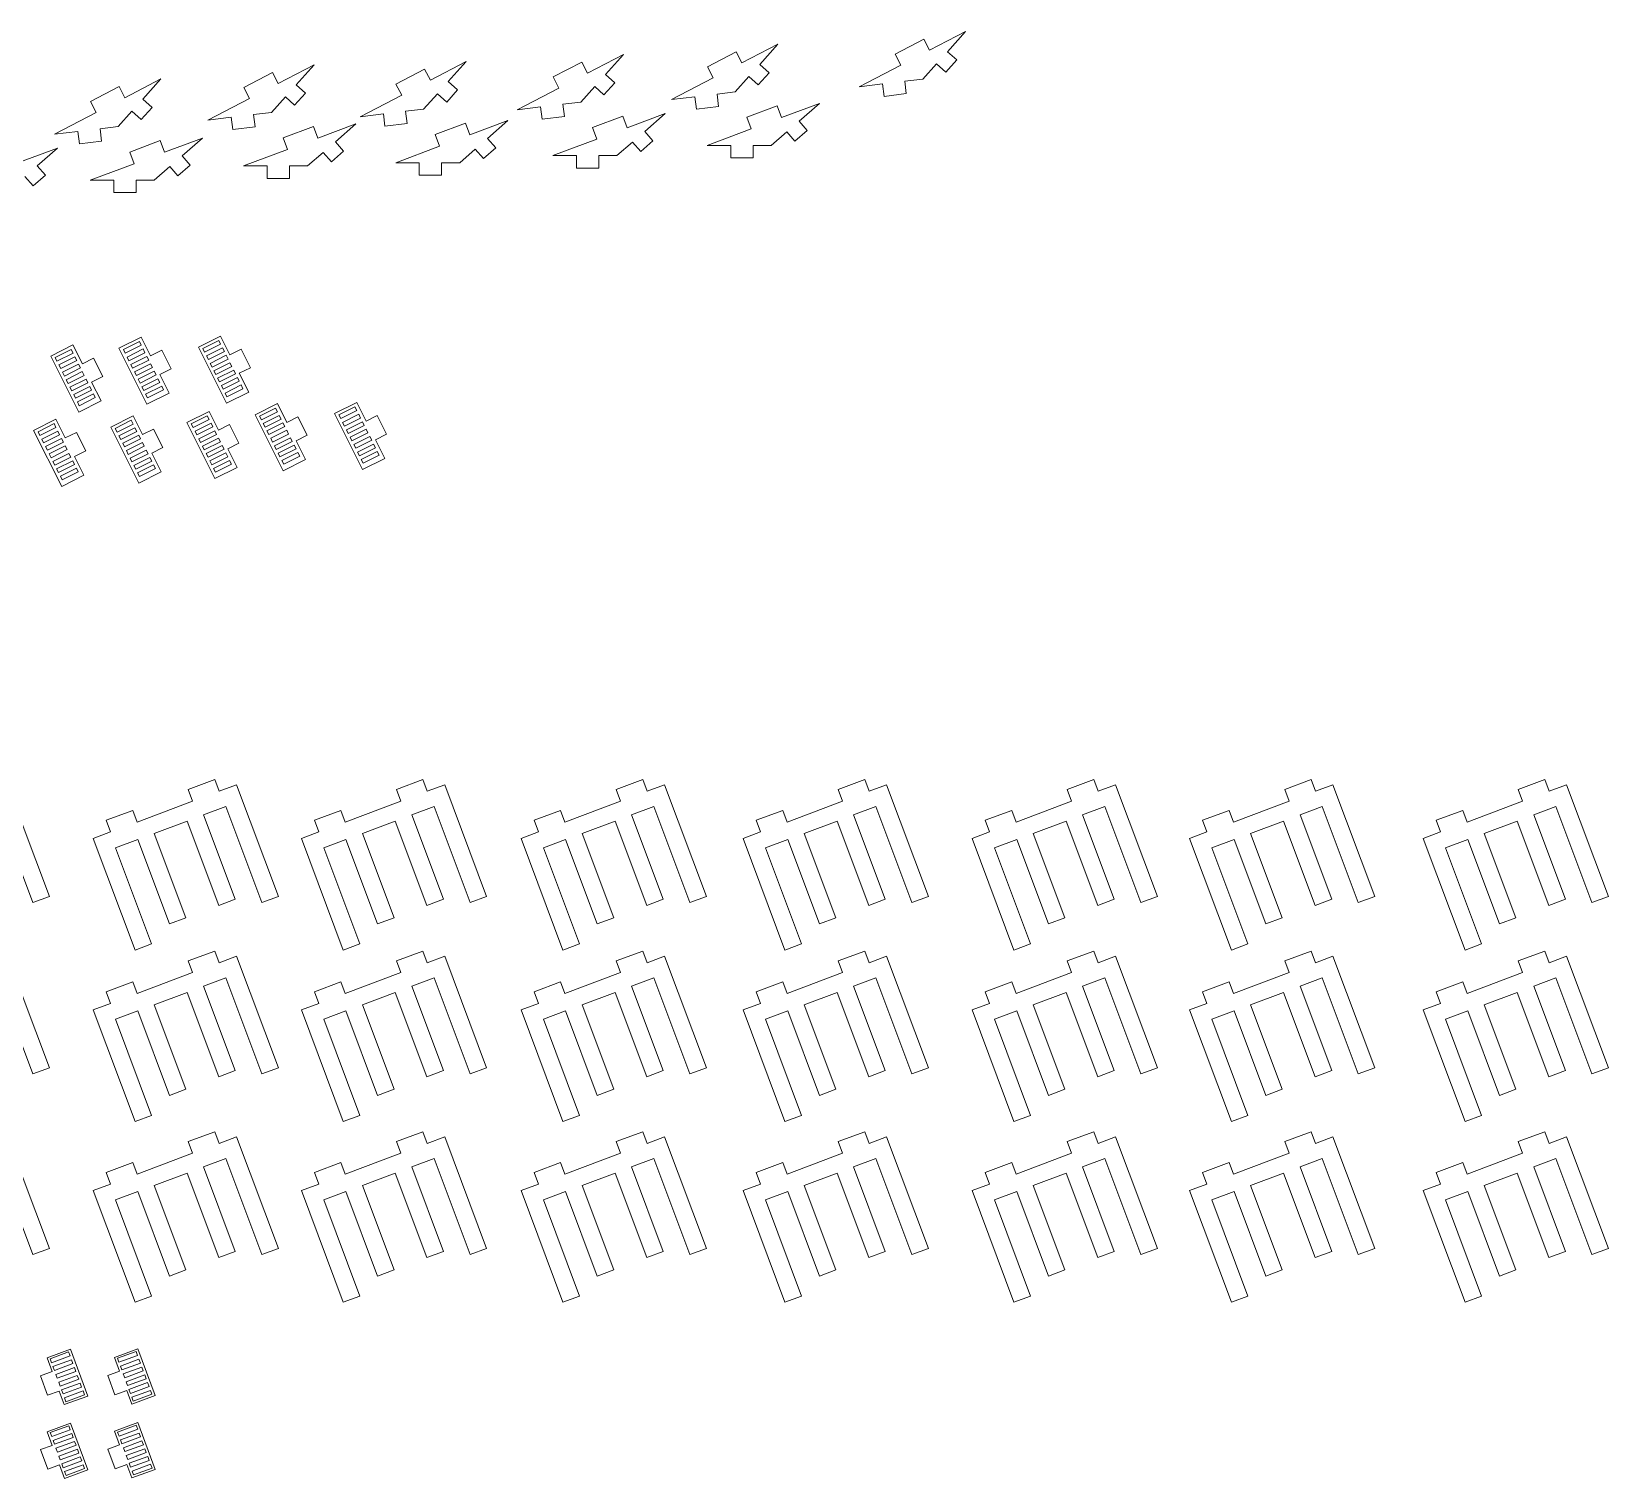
# Model space of a CAD drawing. Header units: millimetres. Extents: x -356 to 984, y -1262 to 367.
# Drawn here: x 603.9 to 983.6, y -300.2 to 48.4 of the extents above; entities that cross this region are included whole.
import ezdxf

# ---------------------------------------------------------------- set-up
doc = ezdxf.new("R2010")
doc.units = ezdxf.units.MM

msp = doc.modelspace()

# ---------------------------------------------------------------- linework, layer by layer
at = {"color": 7, "linetype": 'Continuous', "lineweight": 15}
for p, q in [((818.75, 46.52), (811.84, 42.92)), ((818.75, 46.52), (820.14, 43.86)), ((828.8, 48.36), (820.14, 43.86)), ((824.44, 43.51), (828.8, 48.36)), ((746.46, 42.85), (737.8, 38.34)), ((742.11, 38), (746.46, 42.85)), ((773.55, 43.45), (766.64, 39.85)), ((773.55, 43.45), (774.94, 40.79)), ((783.6, 45.29), (774.94, 40.79)), ((779.24, 40.44), (783.6, 45.29)), ((811.84, 42.92), (813.22, 40.26)), ((826.67, 41.51), (824.44, 43.51)), ((661.93, 38.51), (655.01, 34.92)), ((661.93, 38.51), (663.31, 35.85)), ((671.97, 40.36), (663.31, 35.85)), ((667.61, 35.51), (671.97, 40.36)), ((698.55, 39.3), (691.63, 35.7)), ((698.55, 39.3), (699.93, 36.63)), ((708.59, 41.14), (699.93, 36.63)), ((704.24, 36.29), (708.59, 41.14)), ((736.42, 41.01), (729.5, 37.41)), ((736.42, 41.01), (737.8, 38.34)), ((744.34, 35.99), (742.11, 38)), ((766.64, 39.85), (768.02, 37.19)), ((781.48, 38.44), (778.87, 35.53)), ((781.48, 38.44), (779.24, 40.44)), ((813.22, 40.26), (803.21, 35.05)), ((818.5, 36.9), (821.83, 40.61)), ((824.07, 38.6), (821.83, 40.61)), ((826.67, 41.51), (824.07, 38.6)), ((624.99, 35.09), (618.07, 31.5)), ((624.99, 35.09), (626.37, 32.43)), ((635.03, 36.93), (626.37, 32.43)), ((630.67, 32.09), (635.03, 36.93)), ((655.01, 34.92), (656.39, 32.25)), ((669.85, 33.5), (667.61, 35.51)), ((691.63, 35.7), (693.02, 33.04)), ((706.47, 34.28), (703.86, 31.38)), ((706.47, 34.28), (704.24, 36.29)), ((730.89, 34.75), (720.87, 29.54)), ((729.5, 37.41), (730.89, 34.75)), ((736.17, 31.38), (739.5, 35.09)), ((741.73, 33.09), (739.5, 35.09)), ((744.34, 35.99), (741.73, 33.09)), ((768.02, 37.19), (758.01, 31.98)), ((773.3, 33.83), (776.63, 37.53)), ((778.87, 35.53), (776.63, 37.53)), ((803.21, 35.05), (808.82, 35.73)), ((809.18, 32.75), (808.82, 35.73)), ((814.18, 36.38), (818.5, 36.9)), ((814.54, 33.4), (814.18, 36.38)), ((618.07, 31.5), (619.45, 28.83)), ((632.91, 30.08), (630.67, 32.09)), ((656.39, 32.25), (646.38, 27.05)), ((661.68, 28.89), (665.01, 32.6)), ((667.24, 30.6), (665.01, 32.6)), ((669.85, 33.5), (667.24, 30.6)), ((693.02, 33.04), (683, 27.83)), ((698.3, 29.67), (701.63, 33.38)), ((703.86, 31.38), (701.63, 33.38)), ((731.84, 30.86), (736.17, 31.38)), ((732.2, 27.88), (731.84, 30.86)), ((758.01, 31.98), (763.62, 32.66)), ((763.98, 29.68), (763.62, 32.66)), ((768.98, 33.3), (773.3, 33.83)), ((769.34, 30.33), (768.98, 33.3)), ((783.42, 30.44), (776.11, 27.7)), ((783.42, 30.44), (784.47, 27.63)), ((793.61, 31.05), (784.47, 27.63)), ((788.7, 26.76), (793.61, 31.05)), ((814.54, 33.4), (809.18, 32.75)), ((619.45, 28.83), (609.44, 23.63)), ((624.73, 25.47), (628.06, 29.18)), ((630.3, 27.17), (628.06, 29.18)), ((632.91, 30.08), (630.3, 27.17)), ((646.38, 27.05), (651.99, 27.72)), ((652.35, 24.75), (651.99, 27.72)), ((657.35, 28.37), (661.68, 28.89)), ((657.71, 25.39), (657.35, 28.37)), ((683, 27.83), (688.62, 28.51)), ((688.98, 25.53), (688.62, 28.51)), ((693.97, 29.15), (698.3, 29.67)), ((694.33, 26.17), (693.97, 29.15)), ((718.6, 26.9), (709.46, 23.47)), ((713.69, 22.61), (718.6, 26.9)), ((720.87, 29.54), (726.49, 30.22)), ((726.85, 27.24), (726.49, 30.22)), ((732.2, 27.88), (726.85, 27.24)), ((746.28, 27.99), (738.98, 25.25)), ((746.28, 27.99), (747.33, 25.18)), ((756.47, 28.61), (747.33, 25.18)), ((751.56, 24.32), (756.47, 28.61)), ((769.34, 30.33), (763.98, 29.68)), ((776.11, 27.7), (777.17, 24.89)), ((790.67, 24.5), (788.7, 26.76)), ((609.44, 23.63), (615.05, 24.3)), ((615.41, 21.32), (615.05, 24.3)), ((620.41, 24.95), (624.73, 25.47)), ((620.77, 21.97), (620.41, 24.95)), ((657.71, 25.39), (652.35, 24.75)), ((671.79, 25.5), (664.49, 22.76)), ((671.79, 25.5), (672.84, 22.69)), ((681.98, 26.12), (672.84, 22.69)), ((677.07, 21.83), (681.98, 26.12)), ((694.33, 26.17), (688.98, 25.53)), ((708.41, 26.28), (701.11, 23.54)), ((701.11, 23.54), (702.16, 20.74)), ((708.41, 26.28), (709.46, 23.47)), ((738.98, 25.25), (740.03, 22.45)), ((753.54, 22.06), (751.56, 24.32)), ((777.17, 24.89), (766.6, 20.93)), ((782.01, 20.91), (785.76, 24.19)), ((787.73, 21.93), (785.76, 24.19)), ((790.67, 24.5), (787.73, 21.93)), ((610.15, 20.3), (601.01, 16.88)), ((605.24, 16.01), (610.15, 20.3)), ((620.77, 21.97), (615.41, 21.32)), ((634.85, 22.08), (627.55, 19.34)), ((627.55, 19.34), (628.6, 16.53)), ((634.85, 22.08), (635.9, 19.27)), ((645.04, 22.7), (635.9, 19.27)), ((640.13, 18.41), (645.04, 22.7)), ((665.54, 19.95), (654.97, 15.99)), ((664.49, 22.76), (665.54, 19.95)), ((670.38, 15.98), (674.13, 19.26)), ((676.1, 17), (674.13, 19.26)), ((679.05, 19.57), (676.1, 17)), ((679.05, 19.57), (677.07, 21.83)), ((702.16, 20.74), (691.59, 16.77)), ((707, 16.76), (710.75, 20.04)), ((712.73, 17.78), (710.75, 20.04)), ((715.67, 20.35), (712.73, 17.78)), ((715.67, 20.35), (713.69, 22.61)), ((740.03, 22.45), (729.46, 18.48)), ((744.87, 18.47), (748.62, 21.75)), ((750.6, 19.49), (748.62, 21.75)), ((753.54, 22.06), (750.6, 19.49)), ((766.6, 20.93), (772.25, 20.92)), ((772.25, 17.92), (772.25, 20.92)), ((777.65, 20.92), (782.01, 20.91)), ((777.65, 17.92), (777.65, 20.92)), ((607.22, 13.75), (605.24, 16.01)), ((628.6, 16.53), (618.03, 12.57)), ((633.44, 12.56), (637.19, 15.84)), ((639.16, 13.58), (637.19, 15.84)), ((642.1, 16.15), (639.16, 13.58)), ((642.1, 16.15), (640.13, 18.41)), ((654.97, 15.99), (660.63, 15.99)), ((660.62, 12.99), (660.63, 15.99)), ((666.02, 15.98), (670.38, 15.98)), ((666.02, 12.98), (666.02, 15.98)), ((691.59, 16.77), (697.25, 16.77)), ((697.25, 13.77), (697.25, 16.77)), ((702.64, 13.76), (702.65, 16.76)), ((702.65, 16.76), (707, 16.76)), ((729.46, 18.48), (735.12, 18.48)), ((735.12, 15.48), (735.12, 18.48)), ((740.51, 15.47), (735.12, 15.48)), ((740.51, 18.47), (744.87, 18.47)), ((740.51, 15.47), (740.51, 18.47)), ((777.65, 17.92), (772.25, 17.92)), ((604.28, 11.18), (602.3, 13.44)), ((607.22, 13.75), (604.28, 11.18)), ((618.03, 12.57), (623.68, 12.57)), ((623.68, 9.57), (623.68, 12.57)), ((629.08, 12.56), (633.44, 12.56)), ((629.08, 9.56), (629.08, 12.56)), ((666.02, 12.98), (660.62, 12.99)), ((702.64, 13.76), (697.25, 13.77)), ((629.08, 9.56), (623.68, 9.57)), ((624.94, -27.94), (630.3, -25.25)), ((629.86, -26.31), (626, -28.25)), ((630.31, -27.21), (629.86, -26.31)), ((632.56, -29.76), (630.3, -25.25)), ((644.06, -27.67), (649.43, -24.98)), ((648.98, -26.05), (645.12, -27.98)), ((649.43, -26.94), (648.98, -26.05)), ((651.68, -29.49), (649.43, -24.98)), ((608.51, -29.83), (613.87, -27.14)), ((615.26, -43.31), (608.51, -29.83)), ((613.43, -28.2), (609.57, -30.13)), ((609.57, -30.13), (610.02, -31.03)), ((610.02, -31.03), (613.88, -29.09)), ((614.32, -29.99), (610.46, -31.92)), ((613.88, -29.09), (613.43, -28.2)), ((616.13, -31.65), (613.87, -27.14)), ((614.77, -30.88), (614.32, -29.99)), ((618.81, -30.3), (616.13, -31.65)), ((621.05, -34.77), (618.81, -30.3)), ((631.69, -41.43), (624.94, -27.94)), ((626, -28.25), (626.45, -29.14)), ((626.45, -29.14), (630.31, -27.21)), ((630.76, -28.1), (626.89, -30.04)), ((626.89, -30.04), (627.34, -30.93)), ((627.34, -30.93), (631.2, -29)), ((631.65, -29.89), (627.79, -31.83)), ((631.2, -29), (630.76, -28.1)), ((632.1, -30.79), (631.65, -29.89)), ((635.24, -28.42), (632.56, -29.76)), ((637.48, -32.89), (635.24, -28.42)), ((650.82, -41.16), (644.06, -27.67)), ((645.12, -27.98), (645.57, -28.87)), ((645.57, -28.87), (649.43, -26.94)), ((649.88, -27.83), (646.02, -29.77)), ((646.02, -29.77), (646.47, -30.66)), ((646.47, -30.66), (650.33, -28.73)), ((650.77, -29.62), (646.91, -31.56)), ((650.33, -28.73), (649.88, -27.83)), ((651.22, -30.52), (650.77, -29.62)), ((654.37, -28.15), (651.68, -29.49)), ((656.61, -32.62), (654.37, -28.15)), ((610.46, -31.92), (610.91, -32.82)), ((610.91, -32.82), (614.77, -30.88)), ((615.22, -31.78), (611.36, -33.71)), ((611.36, -33.71), (611.81, -34.61)), ((611.81, -34.61), (615.67, -32.67)), ((616.12, -33.56), (612.26, -35.5)), ((615.67, -32.67), (615.22, -31.78)), ((616.56, -34.46), (616.12, -33.56)), ((627.79, -31.83), (628.24, -32.72)), ((628.24, -32.72), (632.1, -30.79)), ((632.55, -31.68), (628.69, -33.61)), ((628.69, -33.61), (629.13, -34.51)), ((629.13, -34.51), (633, -32.57)), ((633.44, -33.47), (629.58, -35.4)), ((633, -32.57), (632.55, -31.68)), ((633.89, -34.36), (633.44, -33.47)), ((637.48, -32.89), (634.8, -34.23)), ((646.91, -31.56), (647.36, -32.45)), ((647.36, -32.45), (651.22, -30.52)), ((651.67, -31.41), (647.81, -33.34)), ((647.81, -33.34), (648.26, -34.24)), ((648.26, -34.24), (652.12, -32.3)), ((652.57, -33.2), (648.71, -35.13)), ((649.15, -36.03), (653.01, -34.09)), ((652.12, -32.3), (651.67, -31.41)), ((653.01, -34.09), (652.57, -33.2)), ((656.61, -32.62), (653.92, -33.96)), ((656.18, -38.47), (653.92, -33.96)), ((612.26, -35.5), (612.7, -36.39)), ((612.7, -36.39), (616.56, -34.46)), ((617.01, -35.35), (613.15, -37.29)), ((613.15, -37.29), (613.6, -38.18)), ((613.6, -38.18), (617.46, -36.25)), ((617.91, -37.14), (614.05, -39.08)), ((617.46, -36.25), (617.01, -35.35)), ((618.36, -38.03), (617.91, -37.14)), ((621.05, -34.77), (618.37, -36.12)), ((620.63, -40.62), (618.37, -36.12)), ((629.58, -35.4), (630.03, -36.3)), ((630.03, -36.3), (633.89, -34.36)), ((634.34, -35.26), (630.48, -37.19)), ((630.48, -37.19), (630.93, -38.08)), ((630.93, -38.08), (634.79, -36.15)), ((635.23, -37.04), (631.37, -38.98)), ((631.82, -39.87), (635.68, -37.94)), ((634.79, -36.15), (634.34, -35.26)), ((637.06, -38.74), (634.8, -34.23)), ((635.68, -37.94), (635.23, -37.04)), ((648.71, -35.13), (649.15, -36.03)), ((653.46, -34.99), (649.6, -36.92)), ((649.6, -36.92), (650.05, -37.81)), ((650.05, -37.81), (653.91, -35.88)), ((654.36, -36.77), (650.5, -38.71)), ((650.95, -39.6), (654.81, -37.67)), ((653.91, -35.88), (653.46, -34.99)), ((654.81, -37.67), (654.36, -36.77)), ((614.05, -39.08), (614.5, -39.97)), ((614.5, -39.97), (618.36, -38.03)), ((618.8, -38.93), (614.94, -40.86)), ((614.94, -40.86), (615.39, -41.76)), ((615.26, -43.31), (620.63, -40.62)), ((615.39, -41.76), (619.25, -39.82)), ((619.25, -39.82), (618.8, -38.93)), ((631.37, -38.98), (631.82, -39.87)), ((631.69, -41.43), (637.06, -38.74)), ((650.5, -38.71), (650.95, -39.6)), ((650.82, -41.16), (656.18, -38.47)), ((657.73, -43.95), (663.09, -41.26)), ((665.35, -45.77), (663.09, -41.26)), ((676.85, -43.68), (682.22, -40.99)), ((684.48, -45.5), (682.22, -40.99)), ((604.4, -47.72), (609.76, -45.03)), ((612.02, -49.54), (609.76, -45.03)), ((622.98, -46.91), (628.35, -44.22)), ((627.9, -45.28), (624.04, -47.22)), ((628.35, -46.18), (627.9, -45.28)), ((630.61, -48.73), (628.35, -44.22)), ((641.3, -45.83), (646.66, -43.14)), ((646.22, -44.21), (642.36, -46.14)), ((642.81, -47.04), (646.67, -45.1)), ((646.67, -45.1), (646.22, -44.21)), ((648.92, -47.65), (646.66, -43.14)), ((664.49, -57.43), (657.73, -43.95)), ((662.65, -42.32), (658.79, -44.26)), ((658.79, -44.26), (659.24, -45.15)), ((659.24, -45.15), (663.1, -43.22)), ((663.55, -44.11), (659.69, -46.04)), ((660.13, -46.94), (663.99, -45)), ((663.1, -43.22), (662.65, -42.32)), ((663.99, -45), (663.55, -44.11)), ((668.03, -44.42), (665.35, -45.77)), ((670.27, -48.89), (668.03, -44.42)), ((683.61, -57.16), (676.85, -43.68)), ((681.77, -42.05), (677.91, -43.99)), ((677.91, -43.99), (678.36, -44.88)), ((678.36, -44.88), (682.22, -42.95)), ((682.67, -43.84), (678.81, -45.78)), ((679.26, -46.67), (683.12, -44.73)), ((682.22, -42.95), (681.77, -42.05)), ((683.12, -44.73), (682.67, -43.84)), ((687.16, -44.15), (684.48, -45.5)), ((689.4, -48.62), (687.16, -44.15)), ((611.15, -61.2), (604.4, -47.72)), ((609.32, -46.09), (605.46, -48.03)), ((605.46, -48.03), (605.91, -48.92)), ((605.91, -48.92), (609.77, -46.99)), ((610.22, -47.88), (606.35, -49.82)), ((606.8, -50.71), (610.66, -48.78)), ((609.77, -46.99), (609.32, -46.09)), ((610.66, -48.78), (610.22, -47.88)), ((614.7, -48.19), (612.02, -49.54)), ((616.94, -52.66), (614.7, -48.19)), ((629.74, -60.4), (622.98, -46.91)), ((624.04, -47.22), (624.49, -48.11)), ((624.49, -48.11), (628.35, -46.18)), ((628.8, -47.07), (624.94, -49.01)), ((624.94, -49.01), (625.39, -49.9)), ((625.39, -49.9), (629.25, -47.97)), ((629.7, -48.86), (625.84, -50.8)), ((629.25, -47.97), (628.8, -47.07)), ((630.14, -49.76), (629.7, -48.86)), ((633.29, -47.39), (630.61, -48.73)), ((635.53, -51.86), (633.29, -47.39)), ((648.06, -59.32), (641.3, -45.83)), ((642.36, -46.14), (642.81, -47.04)), ((647.12, -46), (643.26, -47.93)), ((643.26, -47.93), (643.7, -48.82)), ((643.7, -48.82), (647.56, -46.89)), ((648.01, -47.78), (644.15, -49.72)), ((644.6, -50.61), (648.46, -48.68)), ((647.56, -46.89), (647.12, -46)), ((648.46, -48.68), (648.01, -47.78)), ((651.6, -46.31), (648.92, -47.65)), ((653.84, -50.78), (651.6, -46.31)), ((659.69, -46.04), (660.13, -46.94)), ((664.44, -45.9), (660.58, -47.83)), ((660.58, -47.83), (661.03, -48.73)), ((661.03, -48.73), (664.89, -46.79)), ((665.34, -47.69), (661.48, -49.62)), ((661.93, -50.51), (665.79, -48.58)), ((664.89, -46.79), (664.44, -45.9)), ((665.79, -48.58), (665.34, -47.69)), ((670.27, -48.89), (667.59, -50.24)), ((678.81, -45.78), (679.26, -46.67)), ((683.57, -45.63), (679.71, -47.56)), ((679.71, -47.56), (680.15, -48.46)), ((680.15, -48.46), (684.01, -46.52)), ((684.46, -47.42), (680.6, -49.35)), ((680.6, -49.35), (681.05, -50.25)), ((681.05, -50.25), (684.91, -48.31)), ((685.36, -49.21), (681.5, -51.14)), ((684.01, -46.52), (683.57, -45.63)), ((684.91, -48.31), (684.46, -47.42)), ((685.81, -50.1), (685.36, -49.21)), ((689.4, -48.62), (686.72, -49.97)), ((606.35, -49.82), (606.8, -50.71)), ((611.11, -49.67), (607.25, -51.6)), ((607.25, -51.6), (607.7, -52.5)), ((607.7, -52.5), (611.56, -50.56)), ((612.01, -51.46), (608.15, -53.39)), ((608.59, -54.29), (612.45, -52.35)), ((611.56, -50.56), (611.11, -49.67)), ((612.45, -52.35), (612.01, -51.46)), ((616.94, -52.66), (614.26, -54.01)), ((625.84, -50.8), (626.28, -51.69)), ((626.28, -51.69), (630.14, -49.76)), ((630.59, -50.65), (626.73, -52.58)), ((626.73, -52.58), (627.18, -53.48)), ((627.18, -53.48), (631.04, -51.54)), ((631.49, -52.44), (627.63, -54.37)), ((631.04, -51.54), (630.59, -50.65)), ((631.94, -53.33), (631.49, -52.44)), ((635.53, -51.86), (632.85, -53.2)), ((644.15, -49.72), (644.6, -50.61)), ((648.91, -49.57), (645.05, -51.51)), ((645.05, -51.51), (645.5, -52.4)), ((645.5, -52.4), (649.36, -50.47)), ((649.8, -51.36), (645.94, -53.29)), ((646.39, -54.19), (650.25, -52.25)), ((650.7, -53.15), (646.84, -55.08)), ((649.36, -50.47), (648.91, -49.57)), ((650.25, -52.25), (649.8, -51.36)), ((651.15, -54.04), (650.7, -53.15)), ((653.84, -50.78), (651.16, -52.12)), ((653.42, -56.63), (651.16, -52.12)), ((661.48, -49.62), (661.93, -50.51)), ((666.23, -49.47), (662.37, -51.41)), ((662.37, -51.41), (662.82, -52.3)), ((662.82, -52.3), (666.68, -50.37)), ((667.13, -51.26), (663.27, -53.2)), ((663.72, -54.09), (667.58, -52.16)), ((668.03, -53.05), (664.17, -54.98)), ((666.68, -50.37), (666.23, -49.47)), ((667.58, -52.16), (667.13, -51.26)), ((669.85, -54.75), (667.59, -50.24)), ((668.47, -53.94), (668.03, -53.05)), ((681.5, -51.14), (681.95, -52.03)), ((681.95, -52.03), (685.81, -50.1)), ((686.25, -50.99), (682.39, -52.93)), ((682.39, -52.93), (682.84, -53.82)), ((682.84, -53.82), (686.7, -51.89)), ((687.15, -52.78), (683.29, -54.72)), ((686.7, -51.89), (686.25, -50.99)), ((688.97, -54.48), (686.72, -49.97)), ((687.6, -53.68), (687.15, -52.78)), ((608.15, -53.39), (608.59, -54.29)), ((612.9, -53.25), (609.04, -55.18)), ((609.04, -55.18), (609.49, -56.07)), ((609.49, -56.07), (613.35, -54.14)), ((613.8, -55.03), (609.94, -56.97)), ((610.39, -57.86), (614.25, -55.93)), ((614.69, -56.82), (610.83, -58.76)), ((613.35, -54.14), (612.9, -53.25)), ((614.25, -55.93), (613.8, -55.03)), ((616.52, -58.52), (614.26, -54.01)), ((615.14, -57.72), (614.69, -56.82)), ((627.63, -54.37), (628.08, -55.27)), ((628.08, -55.27), (631.94, -53.33)), ((632.38, -54.23), (628.52, -56.16)), ((628.52, -56.16), (628.97, -57.05)), ((628.97, -57.05), (632.83, -55.12)), ((633.28, -56.01), (629.42, -57.95)), ((629.87, -58.84), (633.73, -56.91)), ((632.83, -55.12), (632.38, -54.23)), ((635.1, -57.71), (632.85, -53.2)), ((633.73, -56.91), (633.28, -56.01)), ((645.94, -53.29), (646.39, -54.19)), ((646.84, -55.08), (647.29, -55.98)), ((647.29, -55.98), (651.15, -54.04)), ((651.6, -54.94), (647.74, -56.87)), ((647.74, -56.87), (648.18, -57.76)), ((648.06, -59.32), (653.42, -56.63)), ((648.18, -57.76), (652.04, -55.83)), ((652.04, -55.83), (651.6, -54.94)), ((663.27, -53.2), (663.72, -54.09)), ((664.17, -54.98), (664.61, -55.88)), ((664.49, -57.43), (669.85, -54.75)), ((664.61, -55.88), (668.47, -53.94)), ((683.29, -54.72), (683.74, -55.61)), ((683.61, -57.16), (688.97, -54.48)), ((683.74, -55.61), (687.6, -53.68)), ((609.94, -56.97), (610.39, -57.86)), ((610.83, -58.76), (611.28, -59.65)), ((611.15, -61.2), (616.52, -58.52)), ((611.28, -59.65), (615.14, -57.72)), ((629.42, -57.95), (629.87, -58.84)), ((629.74, -60.4), (635.1, -57.71)), ((648.02, -131.82), (641.63, -134.22)), ((649.07, -134.63), (648.02, -131.82)), ((698.15, -131.82), (691.76, -134.22)), ((699.2, -134.63), (698.15, -131.82)), ((751.06, -131.82), (744.68, -134.22)), ((752.11, -134.63), (751.06, -131.82)), ((804.53, -131.82), (798.15, -134.22)), ((805.59, -134.63), (804.53, -131.82)), ((859.67, -131.82), (853.29, -134.22)), ((860.73, -134.63), (859.67, -131.82)), ((912.03, -131.82), (905.65, -134.22)), ((913.09, -134.63), (912.03, -131.82)), ((968.29, -131.82), (961.91, -134.22)), ((969.34, -134.63), (968.29, -131.82)), ((598.09, -133.06), (608.18, -159.95)), ((641.63, -134.22), (642.69, -137.03)), ((649.07, -134.63), (653.27, -133.06)), ((653.27, -133.06), (663.35, -159.95)), ((691.76, -134.22), (692.82, -137.03)), ((699.2, -134.63), (703.4, -133.06)), ((703.4, -133.06), (713.48, -159.95)), ((744.68, -134.22), (745.73, -137.03)), ((752.11, -134.63), (756.31, -133.06)), ((756.31, -133.06), (766.39, -159.95)), ((798.15, -134.22), (799.2, -137.03)), ((805.59, -134.63), (809.78, -133.06)), ((809.78, -133.06), (819.86, -159.95)), ((853.29, -134.22), (854.35, -137.03)), ((860.73, -134.63), (864.92, -133.06)), ((864.92, -133.06), (875.01, -159.95)), ((905.65, -134.22), (906.7, -137.03)), ((913.09, -134.63), (917.28, -133.06)), ((917.28, -133.06), (927.36, -159.95)), ((961.91, -134.22), (962.96, -137.03)), ((969.34, -134.63), (973.54, -133.06)), ((973.54, -133.06), (983.62, -159.95)), ((604.2, -161.44), (595.52, -138.3)), ((628.25, -139.23), (621.87, -141.63)), ((629.31, -142.04), (628.25, -139.23)), ((629.31, -142.04), (642.69, -137.03)), ((650.69, -138.3), (645.34, -140.3)), ((645.34, -140.3), (652.96, -160.64)), ((659.37, -161.44), (650.69, -138.3)), ((678.38, -139.23), (672, -141.63)), ((679.44, -142.04), (678.38, -139.23)), ((679.44, -142.04), (692.82, -137.03)), ((700.82, -138.3), (695.47, -140.3)), ((695.47, -140.3), (703.09, -160.64)), ((709.5, -161.44), (700.82, -138.3)), ((731.3, -139.23), (724.92, -141.63)), ((732.35, -142.04), (731.3, -139.23)), ((732.35, -142.04), (745.73, -137.03)), ((753.73, -138.3), (748.38, -140.3)), ((748.38, -140.3), (756.01, -160.64)), ((762.41, -161.44), (753.73, -138.3)), ((784.77, -139.23), (778.39, -141.63)), ((785.82, -142.04), (784.77, -139.23)), ((785.82, -142.04), (799.2, -137.03)), ((807.21, -138.3), (801.86, -140.3)), ((801.86, -140.3), (809.48, -160.64)), ((815.88, -161.44), (807.21, -138.3)), ((839.91, -139.23), (833.53, -141.63)), ((840.96, -142.04), (839.91, -139.23)), ((840.96, -142.04), (854.35, -137.03)), ((862.35, -138.3), (857, -140.3)), ((857, -140.3), (864.62, -160.64)), ((871.03, -161.44), (862.35, -138.3)), ((892.27, -139.23), (885.89, -141.63)), ((893.32, -142.04), (892.27, -139.23)), ((893.32, -142.04), (906.7, -137.03)), ((914.71, -138.3), (909.36, -140.3)), ((909.36, -140.3), (916.98, -160.64)), ((923.38, -161.44), (914.71, -138.3)), ((948.53, -139.23), (942.14, -141.63)), ((949.58, -142.04), (948.53, -139.23)), ((949.58, -142.04), (962.96, -137.03)), ((970.96, -138.3), (965.61, -140.3)), ((965.61, -140.3), (973.24, -160.64)), ((979.64, -161.44), (970.96, -138.3)), ((621.87, -141.63), (622.92, -144.44)), ((641.36, -141.8), (633.44, -144.77)), ((648.98, -162.13), (641.36, -141.8)), ((672, -141.63), (673.05, -144.44)), ((691.49, -141.8), (683.57, -144.77)), ((699.11, -162.13), (691.49, -141.8)), ((724.92, -141.63), (725.97, -144.44)), ((744.4, -141.8), (736.49, -144.77)), ((752.03, -162.13), (744.4, -141.8)), ((778.39, -141.63), (779.44, -144.44)), ((797.88, -141.8), (789.96, -144.77)), ((805.5, -162.13), (797.88, -141.8)), ((833.53, -141.63), (834.58, -144.44)), ((853.02, -141.8), (845.1, -144.77)), ((860.64, -162.13), (853.02, -141.8)), ((885.89, -141.63), (886.94, -144.44)), ((905.38, -141.8), (897.46, -144.77)), ((913, -162.13), (905.38, -141.8)), ((942.14, -141.63), (943.2, -144.44)), ((961.63, -141.8), (953.71, -144.77)), ((969.26, -162.13), (961.63, -141.8)), ((618.73, -146.01), (622.92, -144.44)), ((628.81, -172.9), (618.73, -146.01)), ((629.46, -146.26), (624.11, -148.26)), ((637.09, -166.59), (629.46, -146.26)), ((633.44, -144.77), (641.07, -165.1)), ((668.86, -146.01), (673.05, -144.44)), ((678.94, -172.9), (668.86, -146.01)), ((679.59, -146.26), (674.24, -148.26)), ((687.22, -166.59), (679.59, -146.26)), ((683.57, -144.77), (691.2, -165.1)), ((721.77, -146.01), (725.97, -144.44)), ((731.85, -172.9), (721.77, -146.01)), ((732.51, -146.26), (727.16, -148.26)), ((740.13, -166.59), (732.51, -146.26)), ((736.49, -144.77), (744.11, -165.1)), ((775.24, -146.01), (779.44, -144.44)), ((785.32, -172.9), (775.24, -146.01)), ((785.98, -146.26), (780.63, -148.26)), ((793.6, -166.59), (785.98, -146.26)), ((789.96, -144.77), (797.58, -165.1)), ((830.39, -146.01), (834.58, -144.44)), ((840.47, -172.9), (830.39, -146.01)), ((841.12, -146.26), (835.77, -148.26)), ((848.74, -166.59), (841.12, -146.26)), ((845.1, -144.77), (852.72, -165.1)), ((882.74, -146.01), (886.94, -144.44)), ((892.82, -172.9), (882.74, -146.01)), ((893.48, -146.26), (888.13, -148.26)), ((901.1, -166.59), (893.48, -146.26)), ((897.46, -144.77), (905.08, -165.1)), ((939, -146.01), (943.2, -144.44)), ((949.08, -172.9), (939, -146.01)), ((949.73, -146.26), (944.38, -148.26)), ((957.36, -166.59), (949.73, -146.26)), ((953.71, -144.77), (961.34, -165.1)), ((624.11, -148.26), (632.79, -171.41)), ((674.24, -148.26), (682.92, -171.41)), ((727.16, -148.26), (735.83, -171.41)), ((780.63, -148.26), (789.3, -171.41)), ((835.77, -148.26), (844.45, -171.41)), ((888.13, -148.26), (896.8, -171.41)), ((944.38, -148.26), (953.06, -171.41)), ((604.2, -161.44), (608.18, -159.95)), ((652.96, -160.64), (648.98, -162.13)), ((659.37, -161.44), (663.35, -159.95)), ((703.09, -160.64), (699.11, -162.13)), ((709.5, -161.44), (713.48, -159.95)), ((756.01, -160.64), (752.03, -162.13)), ((762.41, -161.44), (766.39, -159.95)), ((809.48, -160.64), (805.5, -162.13)), ((815.88, -161.44), (819.86, -159.95)), ((864.62, -160.64), (860.64, -162.13)), ((871.03, -161.44), (875.01, -159.95)), ((916.98, -160.64), (913, -162.13)), ((923.38, -161.44), (927.36, -159.95)), ((973.24, -160.64), (969.26, -162.13)), ((979.64, -161.44), (983.62, -159.95)), ((641.07, -165.1), (637.09, -166.59)), ((691.2, -165.1), (687.22, -166.59)), ((744.11, -165.1), (740.13, -166.59)), ((797.58, -165.1), (793.6, -166.59)), ((852.72, -165.1), (848.74, -166.59)), ((905.08, -165.1), (901.1, -166.59)), ((961.34, -165.1), (957.36, -166.59)), ((598.09, -174.35), (608.18, -201.24)), ((628.81, -172.9), (632.79, -171.41)), ((648.02, -173.12), (641.63, -175.51)), ((649.07, -175.93), (648.02, -173.12)), ((649.07, -175.93), (653.27, -174.35)), ((653.27, -174.35), (663.35, -201.24)), ((678.94, -172.9), (682.92, -171.41)), ((698.15, -173.12), (691.76, -175.51)), ((699.2, -175.93), (698.15, -173.12)), ((699.2, -175.93), (703.4, -174.35)), ((703.4, -174.35), (713.48, -201.24)), ((731.85, -172.9), (735.83, -171.41)), ((751.06, -173.12), (744.68, -175.51)), ((752.11, -175.93), (751.06, -173.12)), ((752.11, -175.93), (756.31, -174.35)), ((756.31, -174.35), (766.39, -201.24)), ((785.32, -172.9), (789.3, -171.41)), ((804.53, -173.12), (798.15, -175.51)), ((805.59, -175.93), (804.53, -173.12)), ((805.59, -175.93), (809.78, -174.35)), ((809.78, -174.35), (819.86, -201.24)), ((840.47, -172.9), (844.45, -171.41)), ((859.67, -173.12), (853.29, -175.51)), ((860.73, -175.93), (859.67, -173.12)), ((860.73, -175.93), (864.92, -174.35)), ((864.92, -174.35), (875.01, -201.24)), ((892.82, -172.9), (896.8, -171.41)), ((912.03, -173.12), (905.65, -175.51)), ((913.09, -175.93), (912.03, -173.12)), ((913.09, -175.93), (917.28, -174.35)), ((917.28, -174.35), (927.36, -201.24)), ((949.08, -172.9), (953.06, -171.41)), ((968.29, -173.12), (961.91, -175.51)), ((969.34, -175.93), (968.29, -173.12)), ((969.34, -175.93), (973.54, -174.35)), ((973.54, -174.35), (983.62, -201.24)), ((629.31, -183.34), (642.69, -178.32)), ((641.63, -175.51), (642.69, -178.32)), ((679.44, -183.34), (692.82, -178.32)), ((691.76, -175.51), (692.82, -178.32)), ((732.35, -183.34), (745.73, -178.32)), ((744.68, -175.51), (745.73, -178.32)), ((785.82, -183.34), (799.2, -178.32)), ((798.15, -175.51), (799.2, -178.32)), ((840.96, -183.34), (854.35, -178.32)), ((853.29, -175.51), (854.35, -178.32)), ((893.32, -183.34), (906.7, -178.32)), ((905.65, -175.51), (906.7, -178.32)), ((949.58, -183.34), (962.96, -178.32)), ((961.91, -175.51), (962.96, -178.32)), ((604.2, -202.73), (595.52, -179.59)), ((628.25, -180.53), (621.87, -182.92)), ((629.31, -183.34), (628.25, -180.53)), ((650.69, -179.59), (645.34, -181.6)), ((645.34, -181.6), (652.96, -201.93)), ((659.37, -202.73), (650.69, -179.59)), ((678.38, -180.53), (672, -182.92)), ((679.44, -183.34), (678.38, -180.53)), ((700.82, -179.59), (695.47, -181.6)), ((695.47, -181.6), (703.09, -201.93)), ((709.5, -202.73), (700.82, -179.59)), ((731.3, -180.53), (724.92, -182.92)), ((732.35, -183.34), (731.3, -180.53)), ((753.73, -179.59), (748.38, -181.6)), ((748.38, -181.6), (756.01, -201.93)), ((762.41, -202.73), (753.73, -179.59)), ((784.77, -180.53), (778.39, -182.92)), ((785.82, -183.34), (784.77, -180.53)), ((807.21, -179.59), (801.86, -181.6)), ((801.86, -181.6), (809.48, -201.93)), ((815.88, -202.73), (807.21, -179.59)), ((839.91, -180.53), (833.53, -182.92)), ((840.96, -183.34), (839.91, -180.53)), ((862.35, -179.59), (857, -181.6)), ((857, -181.6), (864.62, -201.93)), ((871.03, -202.73), (862.35, -179.59)), ((892.27, -180.53), (885.89, -182.92)), ((893.32, -183.34), (892.27, -180.53)), ((914.71, -179.59), (909.36, -181.6)), ((909.36, -181.6), (916.98, -201.93)), ((923.38, -202.73), (914.71, -179.59)), ((948.53, -180.53), (942.14, -182.92)), ((949.58, -183.34), (948.53, -180.53)), ((970.96, -179.59), (965.61, -181.6)), ((965.61, -181.6), (973.24, -201.93)), ((979.64, -202.73), (970.96, -179.59)), ((618.73, -187.31), (622.92, -185.73)), ((621.87, -182.92), (622.92, -185.73)), ((641.36, -183.09), (633.44, -186.06)), ((633.44, -186.06), (641.07, -206.39)), ((648.98, -203.42), (641.36, -183.09)), ((668.86, -187.31), (673.05, -185.73)), ((672, -182.92), (673.05, -185.73)), ((691.49, -183.09), (683.57, -186.06)), ((683.57, -186.06), (691.2, -206.39)), ((699.11, -203.42), (691.49, -183.09)), ((721.77, -187.31), (725.97, -185.73)), ((724.92, -182.92), (725.97, -185.73)), ((744.4, -183.09), (736.49, -186.06)), ((736.49, -186.06), (744.11, -206.39)), ((752.03, -203.42), (744.4, -183.09)), ((775.24, -187.31), (779.44, -185.73)), ((778.39, -182.92), (779.44, -185.73)), ((797.88, -183.09), (789.96, -186.06)), ((789.96, -186.06), (797.58, -206.39)), ((805.5, -203.42), (797.88, -183.09)), ((830.39, -187.31), (834.58, -185.73)), ((833.53, -182.92), (834.58, -185.73)), ((853.02, -183.09), (845.1, -186.06)), ((845.1, -186.06), (852.72, -206.39)), ((860.64, -203.42), (853.02, -183.09)), ((882.74, -187.31), (886.94, -185.73)), ((885.89, -182.92), (886.94, -185.73)), ((905.38, -183.09), (897.46, -186.06)), ((897.46, -186.06), (905.08, -206.39)), ((913, -203.42), (905.38, -183.09)), ((939, -187.31), (943.2, -185.73)), ((942.14, -182.92), (943.2, -185.73)), ((961.63, -183.09), (953.71, -186.06)), ((953.71, -186.06), (961.34, -206.39)), ((969.26, -203.42), (961.63, -183.09)), ((628.81, -214.19), (618.73, -187.31)), ((629.46, -187.55), (624.11, -189.56)), ((624.11, -189.56), (632.79, -212.7)), ((637.09, -207.89), (629.46, -187.55)), ((678.94, -214.19), (668.86, -187.31)), ((679.59, -187.55), (674.24, -189.56)), ((674.24, -189.56), (682.92, -212.7)), ((687.22, -207.89), (679.59, -187.55)), ((731.85, -214.19), (721.77, -187.31)), ((732.51, -187.55), (727.16, -189.56)), ((727.16, -189.56), (735.83, -212.7)), ((740.13, -207.89), (732.51, -187.55)), ((785.32, -214.19), (775.24, -187.31)), ((785.98, -187.55), (780.63, -189.56)), ((780.63, -189.56), (789.3, -212.7)), ((793.6, -207.89), (785.98, -187.55)), ((840.47, -214.19), (830.39, -187.31)), ((841.12, -187.55), (835.77, -189.56)), ((835.77, -189.56), (844.45, -212.7)), ((848.74, -207.89), (841.12, -187.55)), ((892.82, -214.19), (882.74, -187.31)), ((893.48, -187.55), (888.13, -189.56)), ((888.13, -189.56), (896.8, -212.7)), ((901.1, -207.89), (893.48, -187.55)), ((949.08, -214.19), (939, -187.31)), ((949.73, -187.55), (944.38, -189.56)), ((944.38, -189.56), (953.06, -212.7)), ((957.36, -207.89), (949.73, -187.55)), ((604.2, -202.73), (608.18, -201.24)), ((659.37, -202.73), (663.35, -201.24)), ((709.5, -202.73), (713.48, -201.24)), ((762.41, -202.73), (766.39, -201.24)), ((815.88, -202.73), (819.86, -201.24)), ((871.03, -202.73), (875.01, -201.24)), ((923.38, -202.73), (927.36, -201.24)), ((979.64, -202.73), (983.62, -201.24)), ((652.96, -201.93), (648.98, -203.42)), ((703.09, -201.93), (699.11, -203.42)), ((756.01, -201.93), (752.03, -203.42)), ((809.48, -201.93), (805.5, -203.42)), ((864.62, -201.93), (860.64, -203.42)), ((916.98, -201.93), (913, -203.42)), ((973.24, -201.93), (969.26, -203.42)), ((641.07, -206.39), (637.09, -207.89)), ((691.2, -206.39), (687.22, -207.89)), ((744.11, -206.39), (740.13, -207.89)), ((797.58, -206.39), (793.6, -207.89)), ((852.72, -206.39), (848.74, -207.89)), ((905.08, -206.39), (901.1, -207.89)), ((961.34, -206.39), (957.36, -207.89)), ((628.81, -214.19), (632.79, -212.7)), ((678.94, -214.19), (682.92, -212.7)), ((731.85, -214.19), (735.83, -212.7)), ((785.32, -214.19), (789.3, -212.7)), ((840.47, -214.19), (844.45, -212.7)), ((892.82, -214.19), (896.8, -212.7)), ((949.08, -214.19), (953.06, -212.7)), ((598.09, -217.87), (608.18, -244.76)), ((648.02, -216.63), (641.63, -219.03)), ((641.63, -219.03), (642.69, -221.84)), ((649.07, -219.44), (648.02, -216.63)), ((649.07, -219.44), (653.27, -217.87)), ((653.27, -217.87), (663.35, -244.76)), ((698.15, -216.63), (691.76, -219.03)), ((691.76, -219.03), (692.82, -221.84)), ((699.2, -219.44), (698.15, -216.63)), ((699.2, -219.44), (703.4, -217.87)), ((703.4, -217.87), (713.48, -244.76)), ((751.06, -216.63), (744.68, -219.03)), ((744.68, -219.03), (745.73, -221.84)), ((752.11, -219.44), (751.06, -216.63)), ((752.11, -219.44), (756.31, -217.87)), ((756.31, -217.87), (766.39, -244.76)), ((804.53, -216.63), (798.15, -219.03)), ((798.15, -219.03), (799.2, -221.84)), ((805.59, -219.44), (804.53, -216.63)), ((805.59, -219.44), (809.78, -217.87)), ((809.78, -217.87), (819.86, -244.76)), ((859.67, -216.63), (853.29, -219.03)), ((853.29, -219.03), (854.35, -221.84)), ((860.73, -219.44), (859.67, -216.63)), ((860.73, -219.44), (864.92, -217.87)), ((864.92, -217.87), (875.01, -244.76)), ((912.03, -216.63), (905.65, -219.03)), ((905.65, -219.03), (906.7, -221.84)), ((913.09, -219.44), (912.03, -216.63)), ((913.09, -219.44), (917.28, -217.87)), ((917.28, -217.87), (927.36, -244.76)), ((968.29, -216.63), (961.91, -219.03)), ((961.91, -219.03), (962.96, -221.84)), ((969.34, -219.44), (968.29, -216.63)), ((969.34, -219.44), (973.54, -217.87)), ((973.54, -217.87), (983.62, -244.76)), ((604.2, -246.25), (595.52, -223.11)), ((629.31, -226.85), (642.69, -221.84)), ((650.69, -223.11), (645.34, -225.11)), ((659.37, -246.25), (650.69, -223.11)), ((679.44, -226.85), (692.82, -221.84)), ((700.82, -223.11), (695.47, -225.11)), ((709.5, -246.25), (700.82, -223.11)), ((732.35, -226.85), (745.73, -221.84)), ((753.73, -223.11), (748.38, -225.11)), ((762.41, -246.25), (753.73, -223.11)), ((785.82, -226.85), (799.2, -221.84)), ((807.21, -223.11), (801.86, -225.11)), ((815.88, -246.25), (807.21, -223.11)), ((840.96, -226.85), (854.35, -221.84)), ((862.35, -223.11), (857, -225.11)), ((871.03, -246.25), (862.35, -223.11)), ((893.32, -226.85), (906.7, -221.84)), ((914.71, -223.11), (909.36, -225.11)), ((923.38, -246.25), (914.71, -223.11)), ((949.58, -226.85), (962.96, -221.84)), ((970.96, -223.11), (965.61, -225.11)), ((979.64, -246.25), (970.96, -223.11)), ((628.25, -224.04), (621.87, -226.44)), ((621.87, -226.44), (622.92, -229.25)), ((629.31, -226.85), (628.25, -224.04)), ((641.36, -226.61), (633.44, -229.58)), ((648.98, -246.94), (641.36, -226.61)), ((645.34, -225.11), (652.96, -245.45)), ((678.38, -224.04), (672, -226.44)), ((672, -226.44), (673.05, -229.25)), ((679.44, -226.85), (678.38, -224.04)), ((691.49, -226.61), (683.57, -229.58)), ((699.11, -246.94), (691.49, -226.61)), ((695.47, -225.11), (703.09, -245.45)), ((731.3, -224.04), (724.92, -226.44)), ((724.92, -226.44), (725.97, -229.25)), ((732.35, -226.85), (731.3, -224.04)), ((744.4, -226.61), (736.49, -229.58)), ((752.03, -246.94), (744.4, -226.61)), ((748.38, -225.11), (756.01, -245.45)), ((784.77, -224.04), (778.39, -226.44)), ((778.39, -226.44), (779.44, -229.25)), ((785.82, -226.85), (784.77, -224.04)), ((797.88, -226.61), (789.96, -229.58)), ((805.5, -246.94), (797.88, -226.61)), ((801.86, -225.11), (809.48, -245.45)), ((839.91, -224.04), (833.53, -226.44)), ((833.53, -226.44), (834.58, -229.25)), ((840.96, -226.85), (839.91, -224.04)), ((853.02, -226.61), (845.1, -229.58)), ((860.64, -246.94), (853.02, -226.61)), ((857, -225.11), (864.62, -245.45)), ((892.27, -224.04), (885.89, -226.44)), ((885.89, -226.44), (886.94, -229.25)), ((893.32, -226.85), (892.27, -224.04)), ((905.38, -226.61), (897.46, -229.58)), ((913, -246.94), (905.38, -226.61)), ((909.36, -225.11), (916.98, -245.45)), ((948.53, -224.04), (942.14, -226.44)), ((942.14, -226.44), (943.2, -229.25)), ((949.58, -226.85), (948.53, -224.04)), ((961.63, -226.61), (953.71, -229.58)), ((969.26, -246.94), (961.63, -226.61)), ((965.61, -225.11), (973.24, -245.45)), ((618.73, -230.82), (622.92, -229.25)), ((628.81, -257.71), (618.73, -230.82)), ((629.46, -231.07), (624.11, -233.07)), ((637.09, -251.4), (629.46, -231.07)), ((633.44, -229.58), (641.07, -249.91)), ((668.86, -230.82), (673.05, -229.25)), ((678.94, -257.71), (668.86, -230.82)), ((679.59, -231.07), (674.24, -233.07)), ((687.22, -251.4), (679.59, -231.07)), ((683.57, -229.58), (691.2, -249.91)), ((721.77, -230.82), (725.97, -229.25)), ((731.85, -257.71), (721.77, -230.82)), ((732.51, -231.07), (727.16, -233.07)), ((740.13, -251.4), (732.51, -231.07)), ((736.49, -229.58), (744.11, -249.91)), ((775.24, -230.82), (779.44, -229.25)), ((785.32, -257.71), (775.24, -230.82)), ((785.98, -231.07), (780.63, -233.07)), ((793.6, -251.4), (785.98, -231.07)), ((789.96, -229.58), (797.58, -249.91)), ((830.39, -230.82), (834.58, -229.25)), ((840.47, -257.71), (830.39, -230.82)), ((841.12, -231.07), (835.77, -233.07)), ((848.74, -251.4), (841.12, -231.07)), ((845.1, -229.58), (852.72, -249.91)), ((882.74, -230.82), (886.94, -229.25)), ((892.82, -257.71), (882.74, -230.82)), ((893.48, -231.07), (888.13, -233.07)), ((901.1, -251.4), (893.48, -231.07)), ((897.46, -229.58), (905.08, -249.91)), ((939, -230.82), (943.2, -229.25)), ((949.08, -257.71), (939, -230.82)), ((949.73, -231.07), (944.38, -233.07)), ((957.36, -251.4), (949.73, -231.07)), ((953.71, -229.58), (961.34, -249.91)), ((624.11, -233.07), (632.79, -256.22)), ((674.24, -233.07), (682.92, -256.22)), ((727.16, -233.07), (735.83, -256.22)), ((780.63, -233.07), (789.3, -256.22)), ((835.77, -233.07), (844.45, -256.22)), ((888.13, -233.07), (896.8, -256.22)), ((944.38, -233.07), (953.06, -256.22)), ((604.2, -246.25), (608.18, -244.76)), ((652.96, -245.45), (648.98, -246.94)), ((659.37, -246.25), (663.35, -244.76)), ((703.09, -245.45), (699.11, -246.94)), ((709.5, -246.25), (713.48, -244.76)), ((756.01, -245.45), (752.03, -246.94)), ((762.41, -246.25), (766.39, -244.76)), ((809.48, -245.45), (805.5, -246.94)), ((815.88, -246.25), (819.86, -244.76)), ((864.62, -245.45), (860.64, -246.94)), ((871.03, -246.25), (875.01, -244.76)), ((916.98, -245.45), (913, -246.94)), ((923.38, -246.25), (927.36, -244.76)), ((973.24, -245.45), (969.26, -246.94)), ((979.64, -246.25), (983.62, -244.76)), ((641.07, -249.91), (637.09, -251.4)), ((691.2, -249.91), (687.22, -251.4)), ((744.11, -249.91), (740.13, -251.4)), ((797.58, -249.91), (793.6, -251.4)), ((852.72, -249.91), (848.74, -251.4)), ((905.08, -249.91), (901.1, -251.4)), ((961.34, -249.91), (957.36, -251.4)), ((628.81, -257.71), (632.79, -256.22)), ((678.94, -257.71), (682.92, -256.22)), ((731.85, -257.71), (735.83, -256.22)), ((785.32, -257.71), (789.3, -256.22)), ((840.47, -257.71), (844.45, -256.22)), ((892.82, -257.71), (896.8, -256.22)), ((949.08, -257.71), (953.06, -256.22)), ((613.25, -269.04), (607.62, -271.12)), ((613.25, -269.04), (617.41, -280.3)), ((629.48, -268.92), (623.85, -271)), ((629.06, -269.57), (624.59, -271.22)), ((629.4, -270.51), (629.06, -269.57)), ((629.48, -268.92), (633.64, -280.18)), ((607.62, -271.12), (608.83, -274.4)), ((612.83, -269.69), (608.36, -271.34)), ((608.36, -271.34), (608.7, -272.28)), ((608.7, -272.28), (613.17, -270.63)), ((613.52, -271.56), (609.05, -273.22)), ((609.05, -273.22), (609.4, -274.15)), ((609.4, -274.15), (613.87, -272.5)), ((613.17, -270.63), (612.83, -269.69)), ((613.87, -272.5), (613.52, -271.56)), ((623.85, -271), (625.06, -274.29)), ((624.59, -271.22), (624.93, -272.16)), ((624.93, -272.16), (629.4, -270.51)), ((629.75, -271.44), (625.28, -273.1)), ((625.28, -273.1), (625.63, -274.03)), ((625.63, -274.03), (630.1, -272.38)), ((630.44, -273.32), (625.97, -274.97)), ((630.1, -272.38), (629.75, -271.44)), ((630.79, -274.26), (630.44, -273.32)), ((606.02, -275.44), (608.83, -274.4)), ((606.02, -275.44), (607.75, -280.13)), ((614.21, -273.44), (609.74, -275.09)), ((609.74, -275.09), (610.09, -276.03)), ((610.09, -276.03), (614.56, -274.38)), ((614.91, -275.32), (610.44, -276.97)), ((610.44, -276.97), (610.78, -277.91)), ((610.78, -277.91), (615.25, -276.25)), ((615.6, -277.19), (611.13, -278.84)), ((614.56, -274.38), (614.21, -273.44)), ((615.25, -276.25), (614.91, -275.32)), ((615.95, -278.13), (615.6, -277.19)), ((622.25, -275.33), (625.06, -274.29)), ((622.25, -275.33), (623.98, -280.02)), ((625.97, -274.97), (626.32, -275.91)), ((626.32, -275.91), (630.79, -274.26)), ((631.14, -275.2), (626.67, -276.85)), ((626.67, -276.85), (627.01, -277.79)), ((627.01, -277.79), (631.48, -276.13)), ((631.83, -277.07), (627.36, -278.72)), ((631.48, -276.13), (631.14, -275.2)), ((632.18, -278.01), (631.83, -277.07)), ((607.75, -280.13), (610.57, -279.09)), ((610.57, -279.09), (611.78, -282.38)), ((611.13, -278.84), (611.48, -279.78)), ((611.48, -279.78), (615.95, -278.13)), ((617.41, -280.3), (611.78, -282.38)), ((616.29, -279.07), (611.82, -280.72)), ((611.82, -280.72), (612.17, -281.66)), ((612.17, -281.66), (616.64, -280.01)), ((616.64, -280.01), (616.29, -279.07)), ((623.98, -280.02), (626.8, -278.98)), ((626.8, -278.98), (628.01, -282.26)), ((627.36, -278.72), (627.71, -279.66)), ((627.71, -279.66), (632.18, -278.01)), ((633.64, -280.18), (628.01, -282.26)), ((632.52, -278.95), (628.05, -280.6)), ((628.05, -280.6), (628.4, -281.54)), ((628.4, -281.54), (632.87, -279.89)), ((632.87, -279.89), (632.52, -278.95)), ((613.29, -286.82), (607.66, -288.9)), ((612.87, -287.47), (608.4, -289.12)), ((608.74, -290.06), (613.21, -288.41)), ((613.21, -288.41), (612.87, -287.47)), ((613.29, -286.82), (617.45, -298.08)), ((629.52, -286.7), (623.89, -288.78)), ((629.1, -287.35), (624.63, -289)), ((624.97, -289.94), (629.45, -288.29)), ((629.45, -288.29), (629.1, -287.35)), ((629.52, -286.7), (633.68, -297.96)), ((606.06, -293.22), (608.87, -292.18)), ((607.66, -288.9), (608.87, -292.18)), ((608.4, -289.12), (608.74, -290.06)), ((613.56, -289.34), (609.09, -291)), ((609.09, -291), (609.44, -291.93)), ((609.44, -291.93), (613.91, -290.28)), ((614.25, -291.22), (609.78, -292.87)), ((610.13, -293.81), (614.6, -292.16)), ((613.91, -290.28), (613.56, -289.34)), ((614.6, -292.16), (614.25, -291.22)), ((622.29, -293.11), (625.1, -292.07)), ((623.89, -288.78), (625.1, -292.07)), ((624.63, -289), (624.97, -289.94)), ((629.79, -289.22), (625.32, -290.88)), ((625.32, -290.88), (625.67, -291.81)), ((625.67, -291.81), (630.14, -290.16)), ((630.49, -291.1), (626.01, -292.75)), ((626.36, -293.69), (630.83, -292.04)), ((630.14, -290.16), (629.79, -289.22)), ((630.83, -292.04), (630.49, -291.1)), ((606.06, -293.22), (607.79, -297.91)), ((609.78, -292.87), (610.13, -293.81)), ((614.95, -293.1), (610.48, -294.75)), ((610.48, -294.75), (610.82, -295.69)), ((610.82, -295.69), (615.29, -294.03)), ((615.64, -294.97), (611.17, -296.62)), ((611.52, -297.56), (615.99, -295.91)), ((615.29, -294.03), (614.95, -293.1)), ((615.99, -295.91), (615.64, -294.97)), ((622.29, -293.11), (624.02, -297.8)), ((626.01, -292.75), (626.36, -293.69)), ((631.18, -292.98), (626.71, -294.63)), ((626.71, -294.63), (627.05, -295.57)), ((627.05, -295.57), (631.53, -293.91)), ((631.87, -294.85), (627.4, -296.5)), ((627.75, -297.44), (632.22, -295.79)), ((631.53, -293.91), (631.18, -292.98)), ((632.22, -295.79), (631.87, -294.85)), ((607.79, -297.91), (610.61, -296.87)), ((610.61, -296.87), (611.82, -300.16)), ((611.17, -296.62), (611.52, -297.56)), ((617.45, -298.08), (611.82, -300.16)), ((616.33, -296.85), (611.86, -298.5)), ((611.86, -298.5), (612.21, -299.44)), ((612.21, -299.44), (616.68, -297.79)), ((616.68, -297.79), (616.33, -296.85)), ((624.02, -297.8), (626.84, -296.76)), ((626.84, -296.76), (628.05, -300.04)), ((627.4, -296.5), (627.75, -297.44)), ((633.68, -297.96), (628.05, -300.04)), ((632.57, -296.73), (628.09, -298.38)), ((628.09, -298.38), (628.44, -299.32)), ((628.44, -299.32), (632.91, -297.67)), ((632.91, -297.67), (632.57, -296.73))]:
    msp.add_line(p, q, dxfattribs=at)

doc.saveas('drawing.dxf')
